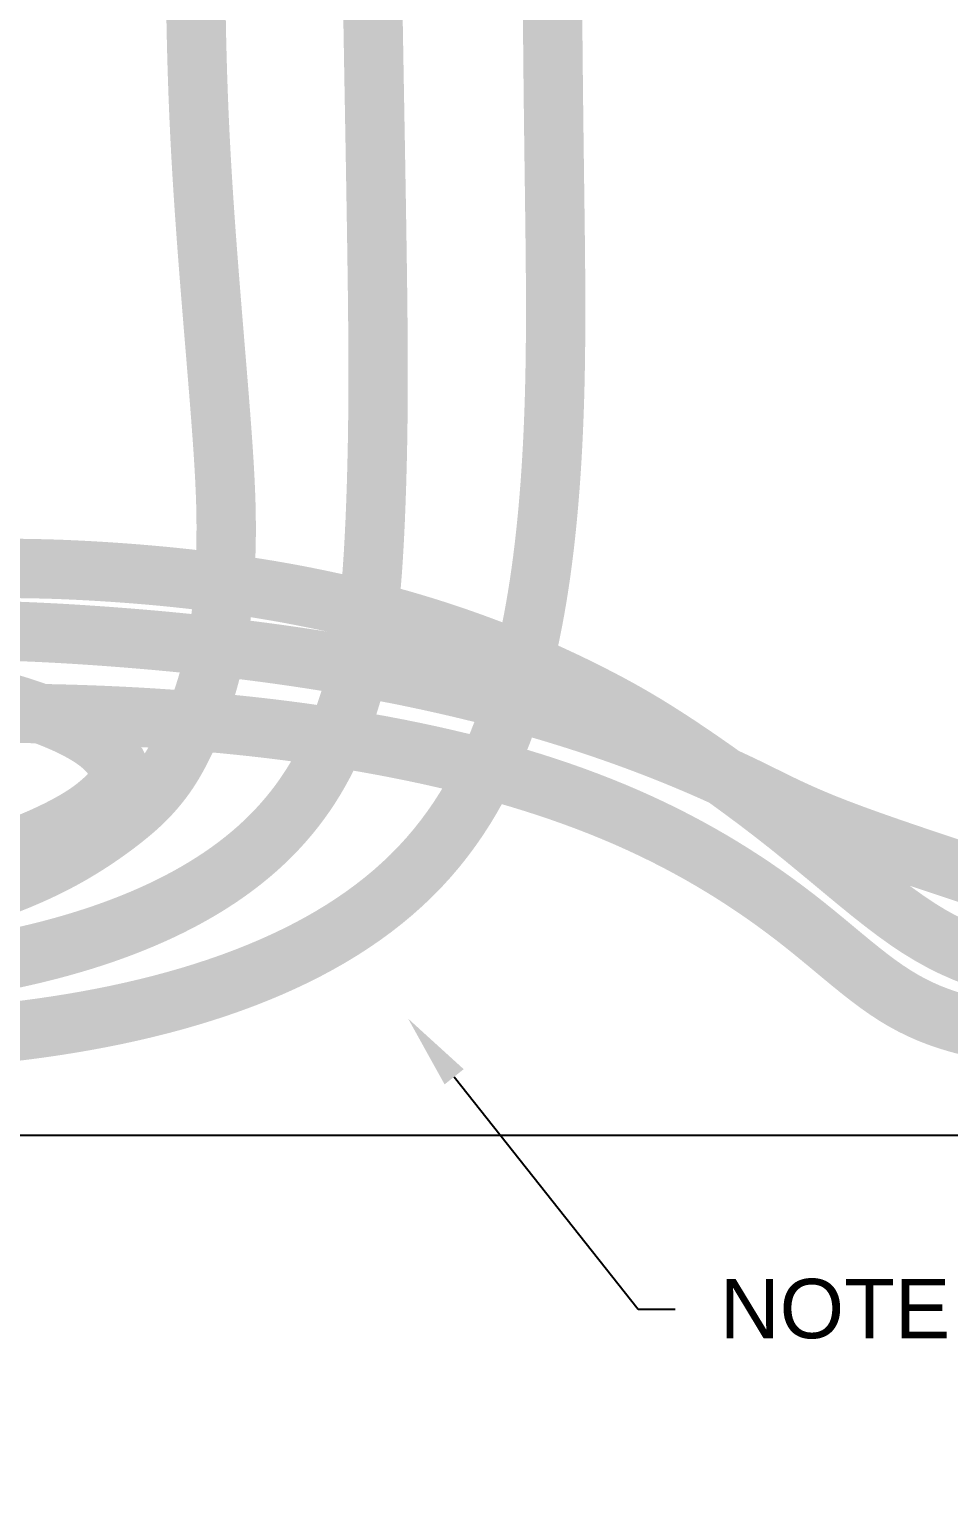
# Model space of a CAD drawing. Header units: feet. Extents: x -689 to 1837, y -511 to 1546.
# Drawn here: x 779.94 to 810.91, y 1277.45 to 1326.82 of the extents above; entities that cross this region are included whole.
import ezdxf
from ezdxf import colors
from ezdxf.entities.mleader import LeaderData, LeaderLine
from ezdxf.math import Vec2, Vec3

# ---------------------------------------------------------------- set-up
doc = ezdxf.new("R2010")
doc.units = ezdxf.units.FT
doc.header["$MEASUREMENT"] = 0
for name, color, linetype in [('CABLE', 2, 'Continuous'), ('EQUIPMENT', 6, 'Continuous'), ('TEXT', 1, 'Continuous')]:
    doc.layers.add(name, color=color, linetype=linetype)
doc.styles.add('NEI-A', font='arial.ttf')

msp = doc.modelspace()

# ---------------------------------------------------------------- linework, layer by layer
at = {"layer": 'CABLE', "const_width": 2}
for points in [[(797.56128, 1328.00502), (797.56446, 1327.59055), (797.56781, 1327.17622), (797.57132, 1326.76204), (797.57501, 1326.348), (797.57888, 1325.93414), (797.58294, 1325.52044), (797.5872, 1325.10692), (797.59167, 1324.69359), (797.59635, 1324.28045), (797.60124, 1323.86752), (797.60633, 1323.45478), (797.61156, 1323.04223), (797.61692, 1322.62986), (797.62236, 1322.21766), (797.62784, 1321.80563), (797.63335, 1321.39375), (797.63883, 1320.98203), (797.64424, 1320.57044), (797.64947, 1320.15895), (797.65439, 1319.74751), (797.65887, 1319.33609), (797.66278, 1318.92463), (797.666, 1318.5131), (797.6684, 1318.10145), (797.66985, 1317.68964), (797.67021, 1317.27762), (797.66936, 1316.86535), (797.66714, 1316.45278), (797.66342, 1316.03987), (797.65807, 1315.62655), (797.65093, 1315.21279), (797.64187, 1314.79854), (797.63074, 1314.38374), (797.61742, 1313.96837), (797.60174, 1313.55237), (797.58355, 1313.13572), (797.56272, 1312.7184), (797.5391, 1312.30037), (797.51252, 1311.88161), (797.48285, 1311.46208), (797.44994, 1311.04175), (797.41361, 1310.62064), (797.37365, 1310.19891), (797.3298, 1309.77676), (797.28181, 1309.35439), (797.22944, 1308.932), (797.17243, 1308.50979), (797.11054, 1308.08797), (797.04353, 1307.66674), (796.97112, 1307.24632), (796.89302, 1306.82704), (796.80892, 1306.40927), (796.71849, 1305.99336), (796.62142, 1305.57966), (796.5174, 1305.16853), (796.40612, 1304.76034), (796.28725, 1304.35543), (796.16048, 1303.95416), (796.02549, 1303.5569), (795.88197, 1303.164), (795.72961, 1302.77582), (795.56808, 1302.39273), (795.39707, 1302.01508), (795.21627, 1301.64323), (795.02535, 1301.27755), (794.82402, 1300.91837), (794.61208, 1300.56597), (794.38934, 1300.22063), (794.15561, 1299.88261), (793.91071, 1299.55217), (793.65445, 1299.22957), (793.38665, 1298.91509), (793.10712, 1298.60898), (792.81574, 1298.31146), (792.51268, 1298.02254), (792.19816, 1297.7422), (791.87241, 1297.47039), (791.53565, 1297.20707), (791.18813, 1296.95222), (790.83006, 1296.70579), (790.46167, 1296.46775), (790.08321, 1296.23805), (789.69496, 1296.01662), (789.29725, 1295.80334), (788.89039, 1295.59814), (788.47467, 1295.4009), (788.05041, 1295.21155), (787.61793, 1295.02997), (787.17752, 1294.85609), (786.72951, 1294.68979), (786.2742, 1294.53099), (785.8119, 1294.37959), (785.34292, 1294.2355), (784.86757, 1294.09861), (784.38616, 1293.96884), (783.89901, 1293.8461), (783.40641, 1293.73027), (782.90869, 1293.62128), (782.40614, 1293.51902), (781.89909, 1293.42339), (781.38784, 1293.33431), (780.8727, 1293.25168), (780.35398, 1293.17541), (779.83199, 1293.10539), (779.30704, 1293.04153), (778.77944, 1292.98374)], [(785.54625, 1327.83576), (785.55623, 1327.19171), (785.56907, 1326.54483), (785.58502, 1325.89485), (785.60434, 1325.24148), (785.62728, 1324.58445), (785.65409, 1323.92349), (785.68502, 1323.2583), (785.72023, 1322.58869), (785.75944, 1321.91478), (785.8023, 1321.23675), (785.84843, 1320.5548), (785.89748, 1319.86913), (785.94906, 1319.17992), (786.00281, 1318.48737), (786.05837, 1317.79168), (786.11526, 1317.094), (786.17257, 1316.39943), (786.22927, 1315.71404), (786.28435, 1315.04389), (786.33677, 1314.39505), (786.38553, 1313.77358), (786.42959, 1313.18555), (786.46794, 1312.63702), (786.49979, 1312.13215), (786.52526, 1311.66742), (786.54472, 1311.23743), (786.55852, 1310.83675), (786.56702, 1310.45995), (786.57058, 1310.10163), (786.56956, 1309.75635), (786.56433, 1309.41871), (786.55514, 1309.0842), (786.54191, 1308.75203), (786.52445, 1308.42232), (786.50258, 1308.09521), (786.47611, 1307.77083), (786.44487, 1307.4493), (786.40866, 1307.13075), (786.36731, 1306.81532), (786.32063, 1306.50312), (786.26844, 1306.19429), (786.21055, 1305.88896), (786.14679, 1305.58725), (786.07696, 1305.2893), (786.00088, 1304.99523), (785.91837, 1304.70518), (785.82925, 1304.41926), (785.7336, 1304.13789), (785.63256, 1303.86259), (785.52754, 1303.59513), (785.41995, 1303.33731), (785.31119, 1303.09093), (785.20269, 1302.85776), (785.09583, 1302.63961), (784.99205, 1302.43826), (784.89236, 1302.25484), (784.79631, 1302.08788), (784.70308, 1301.9352), (784.61184, 1301.79467), (784.52176, 1301.66414), (784.43201, 1301.54146), (784.34176, 1301.42449), (784.25019, 1301.31106), (784.15625, 1301.19917), (784.05812, 1301.08735), (783.95373, 1300.97425), (783.84103, 1300.85856), (783.71797, 1300.73891), (783.5825, 1300.614), (783.43257, 1300.48246), (783.26613, 1300.34297), (783.08172, 1300.19472), (782.8802, 1300.03897), (782.66305, 1299.87753), (782.43173, 1299.71219), (782.1877, 1299.54473), (781.93243, 1299.37697), (781.66738, 1299.2107), (781.39402, 1299.0477), (781.11359, 1298.88947), (780.82646, 1298.73627), (780.5328, 1298.58804), (780.23276, 1298.44474), (779.9265, 1298.30632), (779.61417, 1298.17272), (779.29593, 1298.0439), (778.97194, 1297.9198), (778.64236, 1297.80039)], [(791.50531, 1327.88548), (791.52403, 1326.75349), (791.54224, 1325.69841), (791.55951, 1324.71965), (791.57553, 1323.81506), (791.5903, 1322.97633), (791.60393, 1322.19361), (791.61652, 1321.45704), (791.62815, 1320.75676), (791.63895, 1320.08292), (791.64899, 1319.42566), (791.65839, 1318.77513), (791.66715, 1318.12315), (791.67495, 1317.46822), (791.68137, 1316.81055), (791.68598, 1316.15031), (791.68839, 1315.4877), (791.68816, 1314.82291), (791.68488, 1314.15612), (791.67814, 1313.48752), (791.66761, 1312.81824), (791.65329, 1312.15305), (791.63529, 1311.49771), (791.6137, 1310.85792), (791.58862, 1310.23941), (791.56015, 1309.64791), (791.52839, 1309.08914), (791.49343, 1308.56882), (791.45532, 1308.09088), (791.41389, 1307.65195), (791.36889, 1307.24686), (791.32009, 1306.87046), (791.26728, 1306.51758), (791.2102, 1306.18304), (791.14863, 1305.86168), (791.08235, 1305.54835), (791.01111, 1305.23874), (790.93475, 1304.93213), (790.85308, 1304.62866), (790.76593, 1304.32848), (790.67311, 1304.03173), (790.57446, 1303.73856), (790.46979, 1303.44912), (790.35894, 1303.16354), (790.24172, 1302.88198), (790.11797, 1302.60458), (789.98754, 1302.33146), (789.85027, 1302.06276), (789.70599, 1301.79863), (789.55455, 1301.53919), (789.39579, 1301.28458), (789.22955, 1301.03493), (789.0557, 1300.79037), (788.87425, 1300.55094), (788.68522, 1300.31666), (788.48864, 1300.08755), (788.28455, 1299.86365), (788.07297, 1299.64497), (787.85393, 1299.43154), (787.62747, 1299.22339), (787.39364, 1299.02052), (787.15255, 1298.82292), (786.90436, 1298.63053), (786.64922, 1298.44331), (786.38726, 1298.26123), (786.11863, 1298.08423), (785.84348, 1297.91228), (785.56196, 1297.74534), (785.2742, 1297.58335), (784.98036, 1297.42629), (784.68058, 1297.27409), (784.37501, 1297.12673), (784.0638, 1296.98416), (783.74709, 1296.84633), (783.42504, 1296.71321), (783.09778, 1296.58474), (782.76546, 1296.46089), (782.42824, 1296.34161), (782.08625, 1296.22685), (781.73965, 1296.11659), (781.38858, 1296.01076), (781.03319, 1295.90933), (780.67363, 1295.81226), (780.31004, 1295.7195), (779.94257, 1295.631), (779.57137, 1295.54674), (779.19658, 1295.46665), (778.81835, 1295.3907)], [(778.50758, 1308.65368), (779.08687, 1308.65543), (779.62404, 1308.65233), (780.12584, 1308.64474), (780.59901, 1308.63303), (781.05029, 1308.61757), (781.48642, 1308.59872), (781.91415, 1308.57686), (782.33907, 1308.55229), (782.76221, 1308.52503), (783.18348, 1308.49508), (783.60276, 1308.46241), (784.01994, 1308.42698), (784.43492, 1308.38878), (784.84759, 1308.34779), (785.25785, 1308.30397), (785.66557, 1308.25731), (786.07068, 1308.20778), (786.47308, 1308.15536), (786.87268, 1308.10005), (787.26938, 1308.04181), (787.66309, 1307.98064), (788.05373, 1307.9165), (788.4412, 1307.84939), (788.82542, 1307.77929), (789.20638, 1307.70622), (789.58407, 1307.63018), (789.9585, 1307.55119), (790.32968, 1307.46929), (790.69759, 1307.38447), (791.06224, 1307.29675), (791.42363, 1307.20616), (791.78177, 1307.11272), (792.13668, 1307.01644), (792.4884, 1306.91736), (792.83696, 1306.81552), (793.1824, 1306.71093), (793.52475, 1306.60363), (793.86404, 1306.49365), (794.20031, 1306.38103), (794.53359, 1306.26578), (794.86392, 1306.14794), (795.19133, 1306.02754), (795.51585, 1305.9046), (795.83752, 1305.77917), (796.15637, 1305.65127), (796.47244, 1305.52092), (796.78576, 1305.38816), (797.09637, 1305.25302), (797.40429, 1305.11553), (797.70956, 1304.97571), (798.01223, 1304.83361), (798.31231, 1304.68924), (798.60985, 1304.54264), (798.90487, 1304.39383), (799.19742, 1304.24285), (799.48817, 1304.08924), (799.78041, 1303.93056), (800.07805, 1303.76388), (800.38502, 1303.58628), (800.70525, 1303.39483), (801.04265, 1303.18661), (801.40116, 1302.95869), (801.7847, 1302.70814), (802.19579, 1302.43295), (802.63141, 1302.13468), (803.08712, 1301.81582), (803.55848, 1301.47885), (804.04107, 1301.12625), (804.53045, 1300.7605), (805.02219, 1300.38409), (805.51185, 1299.99949), (805.99559, 1299.60947), (806.47184, 1299.21799), (806.93963, 1298.82926), (807.39797, 1298.44752), (807.8459, 1298.07701), (808.28242, 1297.72195), (808.70657, 1297.38658), (809.11736, 1297.07514), (809.51471, 1296.79082), (809.90211, 1296.5327), (810.28396, 1296.29882), (810.66466, 1296.08722), (811.04858, 1295.89595), (811.44013, 1295.72306), (811.84369, 1295.56658), (812.26366, 1295.42457)], [(778.65073, 1306.56335), (779.24426, 1306.54378), (779.79287, 1306.52271), (780.30363, 1306.50012), (780.7836, 1306.47601), (781.23983, 1306.45037), (781.67939, 1306.42319), (782.10932, 1306.39446), (782.53552, 1306.36418), (782.95914, 1306.33233), (783.38014, 1306.29892), (783.79852, 1306.26394), (784.21425, 1306.22738), (784.62729, 1306.18924), (785.03764, 1306.14951), (785.44525, 1306.1082), (785.85013, 1306.06528), (786.25227, 1306.02077), (786.6517, 1305.97465), (787.04842, 1305.92693), (787.44247, 1305.87759), (787.83384, 1305.82664), (788.22257, 1305.77408), (788.60866, 1305.71989), (788.99213, 1305.66408), (789.37301, 1305.60664), (789.7513, 1305.54757), (790.12702, 1305.48687), (790.50019, 1305.42453), (790.87083, 1305.36055), (791.23896, 1305.29492), (791.60458, 1305.22764), (791.96772, 1305.15871), (792.3284, 1305.08813), (792.68663, 1305.01589), (793.04242, 1304.94198), (793.3958, 1304.86641), (793.74678, 1304.78917), (794.09538, 1304.71026), (794.44162, 1304.62967), (794.78551, 1304.54741), (795.12706, 1304.46346), (795.46631, 1304.37782), (795.80325, 1304.2905), (796.13792, 1304.20148), (796.47032, 1304.11076), (796.80048, 1304.01835), (797.1284, 1303.92423), (797.45411, 1303.8284), (797.77763, 1303.73087), (798.09897, 1303.63162), (798.41814, 1303.53065), (798.73517, 1303.42796), (799.05007, 1303.32355), (799.36286, 1303.21741), (799.67355, 1303.10954), (799.98217, 1302.99993), (800.28872, 1302.88859), (800.59323, 1302.77551), (800.89572, 1302.66068), (801.19619, 1302.5441), (801.49466, 1302.42577), (801.79116, 1302.30568), (802.0857, 1302.18384), (802.3783, 1302.06023), (802.66897, 1301.93486), (802.95773, 1301.80772), (803.2446, 1301.67881), (803.52959, 1301.54812), (803.81272, 1301.41565), (804.09401, 1301.2814), (804.37348, 1301.14537), (804.65231, 1301.00734), (804.93638, 1300.86637), (805.23277, 1300.72127), (805.54851, 1300.57087), (805.89067, 1300.41402), (806.2663, 1300.24955), (806.68247, 1300.07628), (807.14622, 1299.89305), (807.66137, 1299.69941), (808.21875, 1299.4978), (808.80594, 1299.29137), (809.41054, 1299.08326), (810.02013, 1298.87664), (810.62229, 1298.67464), (811.20461, 1298.48043), (811.75468, 1298.29715), (812.26334, 1298.1273)], [(778.81453, 1298.98308), (779.07628, 1299.07686), (779.33075, 1299.17122), (779.57779, 1299.26612), (779.81725, 1299.36151), (780.04897, 1299.45733), (780.2728, 1299.55354), (780.48857, 1299.65009), (780.69612, 1299.74693), (780.89531, 1299.84401), (781.08597, 1299.94127), (781.26795, 1300.03867), (781.4411, 1300.13616), (781.60524, 1300.23369), (781.76023, 1300.33121), (781.90592, 1300.42867), (782.04214, 1300.5259), (782.16879, 1300.62225), (782.28575, 1300.71696), (782.39291, 1300.80927), (782.49016, 1300.89842), (782.57739, 1300.98363), (782.6545, 1301.06415), (782.72136, 1301.13922), (782.77805, 1301.20831), (782.82536, 1301.27195), (782.86426, 1301.33089), (782.89571, 1301.38588), (782.9207, 1301.43769), (782.94019, 1301.48709), (782.95515, 1301.53482), (782.96655, 1301.58166), (782.9751, 1301.62834), (782.98046, 1301.67556), (782.98204, 1301.72401), (782.97924, 1301.77436), (782.97145, 1301.82729), (782.95809, 1301.88349), (782.93856, 1301.94364), (782.91225, 1302.00841), (782.87863, 1302.07825), (782.83744, 1302.15265), (782.78847, 1302.23087), (782.73152, 1302.31216), (782.66637, 1302.39577), (782.59282, 1302.48096), (782.51068, 1302.56698), (782.41972, 1302.65309), (782.31981, 1302.73866), (782.21099, 1302.82356), (782.09339, 1302.90778), (781.96711, 1302.99131), (781.83227, 1303.07415), (781.68897, 1303.15629), (781.53733, 1303.23771), (781.37747, 1303.31841), (781.20949, 1303.39838), (781.0335, 1303.47762), (780.84962, 1303.5561), (780.65796, 1303.63383), (780.45863, 1303.7108), (780.25175, 1303.78699), (780.03742, 1303.8624), (779.81576, 1303.93702), (779.58687, 1304.01084), (779.35088, 1304.08386), (779.10789, 1304.15605), (778.85802, 1304.22743)], [(778.87705, 1303.77464), (779.44967, 1303.77246), (780.02291, 1303.76654), (780.59654, 1303.75683), (781.17034, 1303.74327), (781.74408, 1303.72581), (782.31754, 1303.70441), (782.89049, 1303.67901), (783.46273, 1303.64956), (784.03401, 1303.61601), (784.60412, 1303.57831), (785.17283, 1303.53641), (785.73992, 1303.49025), (786.30518, 1303.43978), (786.86836, 1303.38496), (787.42926, 1303.32574), (787.98764, 1303.26205), (788.54329, 1303.19385), (789.09598, 1303.1211), (789.64549, 1303.04373), (790.19159, 1302.96169), (790.73406, 1302.87495), (791.27268, 1302.78344), (791.80723, 1302.68711), (792.33747, 1302.58591), (792.86319, 1302.47979), (793.38417, 1302.36871), (793.90018, 1302.2526), (794.411, 1302.13142), (794.9164, 1302.00511), (795.41616, 1301.87363), (795.91007, 1301.73693), (796.39788, 1301.59495), (796.87941, 1301.44764), (797.35448, 1301.295), (797.82296, 1301.13699), (798.28472, 1300.97362), (798.73961, 1300.80486), (799.18749, 1300.63069), (799.62822, 1300.45112), (800.06166, 1300.26611), (800.48772, 1300.07569), (800.90647, 1299.87992), (801.31803, 1299.67891), (801.72253, 1299.47276), (802.12009, 1299.26157), (802.51082, 1299.04544), (802.89485, 1298.82448), (803.27231, 1298.59879), (803.64332, 1298.36847), (804.00804, 1298.13363), (804.36665, 1297.89442), (804.71933, 1297.65094), (805.06623, 1297.40332), (805.40755, 1297.15169), (805.74344, 1296.89618), (806.07409, 1296.63689), (806.39962, 1296.37438), (806.72007, 1296.11078), (807.03539, 1295.84867), (807.34557, 1295.5906), (807.65059, 1295.33914), (807.95043, 1295.09686), (808.24506, 1294.8663), (808.53446, 1294.65004), (808.81905, 1294.45005), (809.10099, 1294.26591), (809.38288, 1294.09662), (809.66731, 1293.94118), (809.9569, 1293.79858), (810.25423, 1293.66782), (810.56191, 1293.5479), (810.88254, 1293.43781), (811.21761, 1293.33664), (811.56422, 1293.2438), (811.91833, 1293.1588)]]:
    msp.add_lwpolyline(points, dxfattribs=at)
at = {"layer": 'EQUIPMENT'}
msp.add_line((694.61406, 1289.55918), (838.36406, 1289.55918), dxfattribs=at)

# ---------------------------------------------------------------- leaders
at = {"layer": 'TEXT'}
ml = msp.add_multileader_mtext('Standard', dxfattribs=at)
ml.set_content('JUNCTION BOX\\PGROUND BUS\\P(SEE PLAN VIEW\\PFOR ADDITIONAL \\PCONNECTIONS TO\\PGROUND BUS)', color=256, style='NEI-A')
ml.set_leader_properties()
ml.build(insert=Vec2(0, 0))
ml.multileader.update_dxf_attribs({"dogleg_length": 0.0625, "arrow_head_size": 2.5, "scale": 20})
ctx = ml.context
ctx.base_point, ctx.scale, ctx.char_height, ctx.arrow_head_size, ctx.landing_gap_size, ctx.plane_origin = Vec3(824.25149, 1349.58413), 20, 2, 2.5, 1.5, Vec3(750.16348, 1287.75323)
notes = []
notes.append((ctx, [(0, (1, 1, 0), (823.00149, 1349.58413), (1, 0), 1.25, [(0, [(807.99075, 1344.7172)], 0, [])])]))
ctx.mtext.insert, ctx.mtext.line_spacing_factor, ctx.mtext.flow_direction = Vec3(825.75149, 1350.87813), 0.9, 5
ml = msp.add_multileader_mtext('Standard', dxfattribs=at)
ml.set_content('{\\H1.08333x;2 POS. 35kV 600 A,P JUNCTION INSERT SEE DETAIL 1.}', color=256, style='NEI-A')
ml.set_leader_properties()
ml.build(insert=Vec2(0, 0))
ml.multileader.update_dxf_attribs({"dogleg_length": 0.0625, "arrow_head_size": 2.5, "scale": 20})
ctx = ml.context
ctx.base_point, ctx.scale, ctx.char_height, ctx.arrow_head_size, ctx.landing_gap_size, ctx.plane_origin = Vec3(125.03226, 1263.11274), 20, 2, 2.5, 1.5, Vec3(80.91053, 1283.44209)
notes.append((ctx, [(0, (1, 1, 0), (123.78226, 1263.11274), (1, 0), 1.25, [(0, [(100.17621, 1315.6458)], 0, [])])]))
ctx.mtext.insert, ctx.mtext.width, ctx.mtext.line_spacing_factor, ctx.mtext.flow_direction = Vec3(126.53226, 1264.13122), 32.8297529, 0.9, 5
ml = msp.add_multileader_mtext('Standard', dxfattribs=at)
ml.set_content('NOTE 3', color=256, style='NEI-A')
ml.set_leader_properties()
ml.build(insert=Vec2(0, 0))
ml.multileader.update_dxf_attribs({"dogleg_length": 0.0625, "arrow_head_size": 2.5, "scale": 20})
ctx = ml.context
ctx.base_point, ctx.scale, ctx.char_height, ctx.arrow_head_size, ctx.landing_gap_size, ctx.plane_origin = Vec3(801.69786, 1283.70126), 20, 2, 2.5, 1.5, Vec3(734.87137, 1214.59452)
notes.append((ctx, [(0, (1, 1, 0), (800.44786, 1283.70126), (1, 0), 1.25, [(0, [(792.6983, 1293.48757)], 0, [])])]))
ctx.mtext.insert, ctx.mtext.line_spacing_factor, ctx.mtext.flow_direction = Vec3(803.19786, 1284.71899), 0.9, 5
for ctx, leaders in notes:
    for number, flags, end, landing, length, lines in leaders:
        leader = LeaderData()
        leader.index, (leader.has_last_leader_line, leader.has_dogleg_vector, leader.attachment_direction) = number, flags
        leader.last_leader_point, leader.dogleg_vector, leader.dogleg_length = Vec3(end), Vec3(landing), length
        for number, points, colour, breaks in lines:
            line = LeaderLine()
            line.index, line.vertices, line.color, line.breaks = number, Vec3.list(points), colors.encode_raw_color(colour), breaks
            leader.lines.append(line)
        ctx.leaders.append(leader)

doc.saveas('drawing.dxf')
